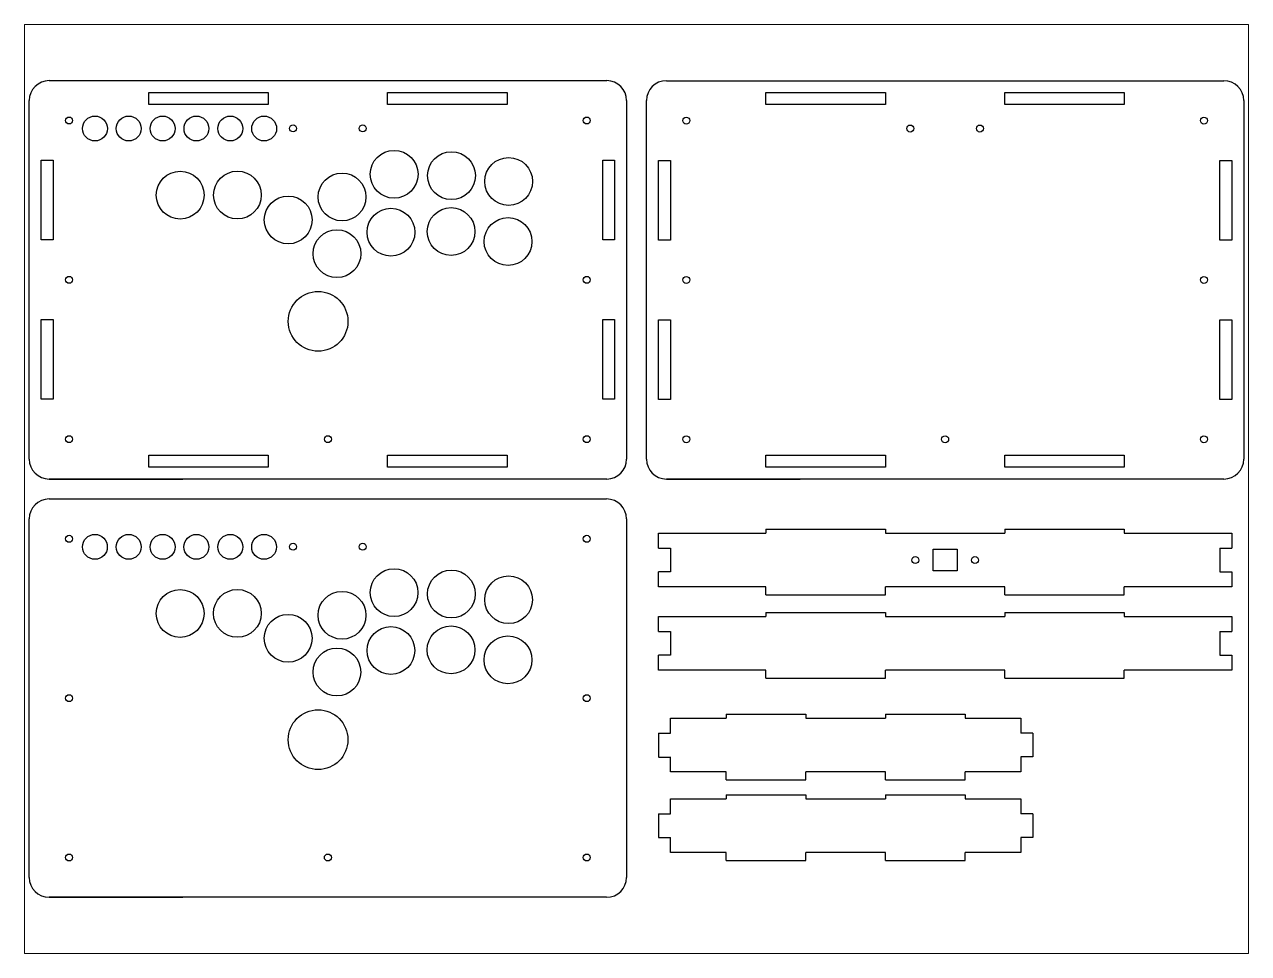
# Paper-space layout '布局1' of a CAD drawing. Header units: millimetres. Extents: x 26 to 231, y 20 to 176.
# The model-space entities are those that its viewports show. They can reach past a viewport. Long polylines and large blocks are cut down to what shows.
import ezdxf

# ---------------------------------------------------------------- set-up
doc = ezdxf.new("R2010")
doc.units = ezdxf.units.MM

msp = doc.modelspace()

# ---------------------------------------------------------------- linework, layer by layer
at = {"color": 7}
for p, q in [((10, 200), (290, 200)), ((319.97, 199.97), (599.97, 199.97)), ((60, 194), (120, 194)), ((60, 188), (60, 194)), ((120, 194), (120, 194)), ((120, 194), (120, 188)), ((180, 194), (240, 194)), ((180, 188), (180, 194)), ((240, 194), (240, 194)), ((240, 194), (240, 188)), ((369.97, 193.97), (429.97, 193.97)), ((369.97, 187.97), (369.97, 193.97)), ((429.97, 193.97), (429.97, 193.97)), ((429.97, 193.97), (429.97, 187.97)), ((489.97, 193.97), (549.97, 193.97)), ((489.97, 187.97), (489.97, 193.97)), ((549.97, 193.97), (549.97, 193.97)), ((549.97, 193.97), (549.97, 187.97)), ((0, 10), (0, 190)), ((120, 188), (60, 188)), ((60, 188), (60, 188)), ((120, 188), (120, 188)), ((240, 188), (180, 188)), ((180, 188), (180, 188)), ((240, 188), (240, 188)), ((300, 190), (300, 10)), ((309.97, 9.97), (309.97, 189.97)), ((429.97, 187.97), (369.97, 187.97)), ((369.97, 187.97), (369.97, 187.97)), ((429.97, 187.97), (429.97, 187.97)), ((549.97, 187.97), (489.97, 187.97)), ((489.97, 187.97), (489.97, 187.97)), ((549.97, 187.97), (549.97, 187.97)), ((609.97, 189.97), (609.97, 9.97)), ((6, 160), (12, 160)), ((6, 120), (6, 160)), ((12, 160), (12, 160)), ((12, 160), (12, 120)), ((288, 160), (294, 160)), ((288, 120), (288, 160)), ((294, 160), (294, 160)), ((294, 160), (294, 120)), ((315.97, 159.97), (321.97, 159.97)), ((315.97, 119.97), (315.97, 159.97)), ((321.97, 159.97), (321.97, 159.97)), ((321.97, 159.97), (321.97, 119.97)), ((597.97, 159.97), (603.97, 159.97)), ((597.97, 119.97), (597.97, 159.97)), ((603.97, 159.97), (603.97, 159.97)), ((603.97, 159.97), (603.97, 119.97)), ((12, 120), (6, 120)), ((6, 120), (6, 120)), ((12, 120), (12, 120)), ((294, 120), (288, 120)), ((288, 120), (288, 120)), ((294, 120), (294, 120)), ((321.97, 119.97), (315.97, 119.97)), ((315.97, 119.97), (315.97, 119.97)), ((321.97, 119.97), (321.97, 119.97)), ((603.97, 119.97), (597.97, 119.97)), ((597.97, 119.97), (597.97, 119.97)), ((603.97, 119.97), (603.97, 119.97)), ((6, 80), (12, 80)), ((6, 40), (6, 80)), ((12, 80), (12, 80)), ((12, 80), (12, 40)), ((288, 80), (294, 80)), ((288, 40), (288, 80)), ((294, 80), (294, 80)), ((294, 80), (294, 40)), ((315.97, 79.97), (321.97, 79.97)), ((315.97, 39.97), (315.97, 79.97)), ((321.97, 79.97), (321.97, 79.97)), ((321.97, 79.97), (321.97, 39.97)), ((597.97, 79.97), (603.97, 79.97)), ((597.97, 39.97), (597.97, 79.97)), ((603.97, 79.97), (603.97, 79.97)), ((603.97, 79.97), (603.97, 39.97)), ((12, 40), (6, 40)), ((6, 40), (6, 40)), ((12, 40), (12, 40)), ((294, 40), (288, 40)), ((288, 40), (288, 40)), ((294, 40), (294, 40)), ((321.97, 39.97), (315.97, 39.97)), ((315.97, 39.97), (315.97, 39.97)), ((321.97, 39.97), (321.97, 39.97)), ((603.97, 39.97), (597.97, 39.97)), ((597.97, 39.97), (597.97, 39.97)), ((603.97, 39.97), (603.97, 39.97)), ((60, 12), (120, 12)), ((60, 6), (60, 12)), ((120, 12), (120, 12)), ((120, 12), (120, 6)), ((180, 12), (240, 12)), ((180, 6), (180, 12)), ((240, 12), (240, 12)), ((240, 12), (240, 6)), ((369.97, 11.97), (429.97, 11.97)), ((369.97, 5.97), (369.97, 11.97)), ((429.97, 11.97), (429.97, 11.97)), ((429.97, 11.97), (429.97, 5.97)), ((489.97, 11.97), (549.97, 11.97)), ((489.97, 5.97), (489.97, 11.97)), ((549.97, 11.97), (549.97, 11.97)), ((549.97, 11.97), (549.97, 5.97)), ((9.98, 0), (77.13, 0)), ((120, 6), (60, 6)), ((60, 6), (60, 6)), ((120, 6), (120, 6)), ((240, 6), (180, 6)), ((180, 6), (180, 6)), ((240, 6), (240, 6)), ((429.97, 5.97), (369.97, 5.97)), ((369.97, 5.97), (369.97, 5.97)), ((429.97, 5.97), (429.97, 5.97)), ((549.97, 5.97), (489.97, 5.97)), ((489.97, 5.97), (489.97, 5.97)), ((549.97, 5.97), (549.97, 5.97)), ((290, 0), (10, 0)), ((319.96, -0.03), (387.11, -0.03)), ((599.97, -0.03), (319.97, -0.03)), ((9.97, -10.03), (289.97, -10.03)), ((-0.03, -200.03), (-0.03, -20.03)), ((299.97, -20.03), (299.97, -200.03)), ((315.97, -27.18), (369.97, -27.18)), ((315.97, -34.68), (315.97, -27.18)), ((369.97, -25.18), (429.97, -25.18)), ((369.97, -25.18), (369.97, -27.18)), ((429.97, -25.18), (429.97, -25.18)), ((429.97, -25.18), (429.97, -27.18)), ((429.97, -27.18), (489.97, -27.18)), ((489.97, -25.18), (549.97, -25.18)), ((489.97, -25.18), (489.97, -27.18)), ((549.97, -25.18), (549.97, -25.18)), ((549.97, -25.18), (549.97, -27.18)), ((549.97, -27.18), (603.97, -27.18)), ((603.97, -27.18), (603.97, -34.68)), ((315.97, -34.68), (321.97, -34.68)), ((321.97, -34.68), (321.97, -46.68)), ((453.97, -35.18), (465.97, -35.18)), ((453.97, -46.18), (453.97, -35.18)), ((465.97, -35.18), (465.97, -46.18)), ((597.97, -34.68), (597.97, -46.68)), ((597.97, -34.68), (603.97, -34.68)), ((315.97, -54.18), (315.97, -46.68)), ((321.97, -46.68), (315.97, -46.68)), ((465.97, -46.18), (453.97, -46.18)), ((597.97, -46.68), (603.97, -46.68)), ((603.97, -46.68), (603.97, -54.18)), ((369.97, -54.18), (315.97, -54.18)), ((369.97, -58.18), (369.97, -54.18)), ((429.97, -58.18), (429.97, -54.18)), ((489.97, -54.18), (429.97, -54.18)), ((489.97, -58.18), (489.97, -54.18)), ((603.97, -54.18), (549.97, -54.18)), ((549.97, -58.18), (549.97, -54.18)), ((369.97, -58.18), (429.97, -58.18)), ((489.97, -58.18), (549.97, -58.18)), ((549.97, -58.18), (549.97, -58.18)), ((369.97, -67.03), (429.97, -67.03)), ((369.97, -67.03), (369.97, -69.03)), ((429.97, -67.03), (429.97, -67.03)), ((429.97, -67.03), (429.97, -69.03)), ((489.97, -67.03), (549.97, -67.03)), ((489.97, -67.03), (489.97, -69.03)), ((549.97, -67.03), (549.97, -67.03)), ((549.97, -67.03), (549.97, -69.03)), ((315.97, -76.53), (315.97, -69.03)), ((315.97, -69.03), (369.97, -69.03)), ((429.97, -69.03), (489.97, -69.03)), ((549.97, -69.03), (603.97, -69.03)), ((603.97, -69.03), (603.97, -76.53)), ((315.97, -76.53), (321.97, -76.53)), ((321.97, -76.53), (321.97, -88.53)), ((597.97, -76.53), (597.97, -88.53)), ((597.97, -76.53), (603.97, -76.53)), ((315.97, -96.03), (315.97, -88.53)), ((321.97, -88.53), (315.97, -88.53)), ((597.97, -88.53), (603.97, -88.53)), ((603.97, -88.53), (603.97, -96.03)), ((369.97, -96.03), (315.97, -96.03)), ((369.97, -100.03), (369.97, -96.03)), ((489.97, -96.03), (429.97, -96.03)), ((429.97, -100.03), (429.97, -96.03)), ((489.97, -100.03), (489.97, -96.03)), ((603.97, -96.03), (549.97, -96.03)), ((549.97, -100.03), (549.97, -96.03)), ((369.97, -100.03), (429.97, -100.03)), ((489.97, -100.03), (549.97, -100.03)), ((549.97, -100.03), (549.97, -100.03)), ((321.97, -120.03), (349.97, -120.03)), ((321.97, -127.53), (321.97, -120.03)), ((349.97, -118.03), (389.97, -118.03)), ((349.97, -118.03), (349.97, -120.03)), ((389.97, -118.03), (389.97, -120.03)), ((389.97, -120.03), (429.97, -120.03)), ((429.97, -118.03), (469.97, -118.03)), ((429.97, -118.03), (429.97, -120.03)), ((469.97, -118.03), (469.97, -120.03)), ((469.97, -120.03), (497.97, -120.03)), ((497.97, -120.03), (497.97, -127.53)), ((315.97, -127.53), (315.97, -139.53)), ((315.97, -127.53), (321.97, -127.53)), ((503.97, -127.53), (497.97, -127.53)), ((503.97, -127.53), (503.97, -139.53)), ((316.04, -139.64), (322.04, -139.64)), ((321.97, -147.03), (321.97, -139.53)), ((503.97, -139.53), (497.97, -139.53)), ((497.97, -139.53), (497.97, -147.03)), ((349.97, -147.03), (321.97, -147.03)), ((349.97, -151.03), (349.97, -147.03)), ((389.97, -151.03), (389.97, -147.03)), ((429.97, -147.03), (389.97, -147.03)), ((429.97, -151.03), (429.97, -147.03)), ((497.97, -147.03), (469.97, -147.03)), ((469.97, -151.03), (469.97, -147.03)), ((349.97, -151.03), (389.97, -151.03)), ((429.97, -151.03), (469.97, -151.03)), ((349.97, -158.53), (389.97, -158.53)), ((349.97, -158.53), (349.97, -160.53)), ((389.97, -158.53), (389.97, -160.53)), ((429.97, -158.53), (469.97, -158.53)), ((429.97, -158.53), (429.97, -160.53)), ((469.97, -158.53), (469.97, -160.53)), ((321.97, -160.53), (349.97, -160.53)), ((321.97, -168.03), (321.97, -160.53)), ((389.97, -160.53), (429.97, -160.53)), ((469.97, -160.53), (497.97, -160.53)), ((497.97, -160.53), (497.97, -168.03)), ((315.97, -168.03), (315.97, -180.03)), ((315.97, -168.03), (321.97, -168.03)), ((503.97, -168.03), (497.97, -168.03)), ((503.97, -168.03), (503.97, -180.03)), ((315.97, -180.03), (321.97, -180.03)), ((321.97, -187.53), (321.97, -180.03)), ((497.97, -180.03), (497.97, -187.53)), ((503.97, -180.03), (497.97, -180.03)), ((349.97, -187.53), (321.97, -187.53)), ((349.97, -191.53), (349.97, -187.53)), ((429.97, -187.53), (389.97, -187.53)), ((389.97, -191.53), (389.97, -187.53)), ((429.97, -191.53), (429.97, -187.53)), ((497.97, -187.53), (469.97, -187.53)), ((469.97, -191.53), (469.97, -187.53)), ((349.97, -191.53), (389.97, -191.53)), ((429.97, -191.53), (469.97, -191.53)), ((9.96, -210.03), (77.11, -210.03)), ((289.97, -210.03), (9.97, -210.03))]:
    msp.add_line(p, q, dxfattribs=at)
for centre, radius in [((20, 180), 1.75), ((32.97, 175.97), 6.25), ((49.97, 175.97), 6.25), ((66.97, 175.97), 6.25), ((83.97, 175.97), 6.25), ((100.97, 175.97), 6.25), ((117.97, 175.97), 6.25), ((280, 180), 1.75), ((329.97, 179.97), 1.75), ((589.97, 179.97), 1.75), ((132.5, 176), 1.75), ((167.5, 176), 1.75), ((442.47, 175.97), 1.75), ((477.47, 175.97), 1.75), ((183.25, 153), 12), ((212.04, 152.3), 12), ((240.76, 149.4), 12), ((75.8, 142.52), 12), ((104.54, 142.56), 12), ((157.1, 141.6), 12), ((130.04, 130.06), 12), ((181.66, 123.92), 12), ((211.85, 124.23), 12), ((240.46, 119.23), 12), ((154.54, 113.13), 12), ((20, 100), 1.75), ((280, 100), 1.75), ((329.97, 99.97), 1.75), ((589.97, 99.97), 1.75), ((145.07, 79.15), 15), ((20, 20), 1.75), ((150, 20), 1.75), ((280, 20), 1.75), ((329.97, 19.97), 1.75), ((459.97, 19.97), 1.75), ((589.97, 19.97), 1.75), ((19.97, -30.03), 1.75), ((32.95, -34.07), 6.25), ((49.95, -34.07), 6.25), ((66.95, -34.07), 6.25), ((83.95, -34.07), 6.25), ((100.95, -34.07), 6.25), ((117.95, -34.07), 6.25), ((279.97, -30.03), 1.75), ((132.47, -34.03), 1.75), ((167.47, -34.03), 1.75), ((444.97, -40.68), 1.75), ((474.97, -40.68), 1.75), ((183.22, -57.03), 12), ((212.01, -57.73), 12), ((240.73, -60.63), 12), ((75.77, -67.51), 12), ((104.51, -67.47), 12), ((157.07, -68.43), 12), ((130.01, -79.97), 12), ((181.63, -86.11), 12), ((211.82, -85.8), 12), ((240.43, -90.8), 12), ((154.51, -96.9), 12), ((19.97, -110.03), 1.75), ((279.97, -110.03), 1.75), ((145.04, -130.88), 15), ((19.97, -190.03), 1.75), ((149.97, -190.03), 1.75), ((279.97, -190.03), 1.75)]:
    msp.add_circle(centre, radius, dxfattribs=at)
for centre, start, end in [((10, 190), 90, 180), ((290, 190), 0, 90), ((319.97, 189.97), 90, 180), ((599.97, 189.97), 0, 90), ((10, 10), 180, 270), ((290, 10), 270, 0), ((319.97, 9.97), 180, 270), ((599.97, 9.97), 270, 0), ((9.97, -20.03), 90, 180), ((289.97, -20.03), 0, 90), ((9.97, -200.03), 180, 270), ((289.97, -200.03), 270, 0)]:
    msp.add_arc(centre, 10, start, end, dxfattribs=at)

psp = doc.layouts.new('布局1')

# ---------------------------------------------------------------- viewports
at = {"layer": '0', "view_target_point": (304.97, -5.02)}
psp.add_viewport(center=(128.5, 97.5), size=(205.6, 156), view_center_point=(0, 0), view_height=466.4377, dxfattribs=at)

doc.saveas('drawing.dxf')
